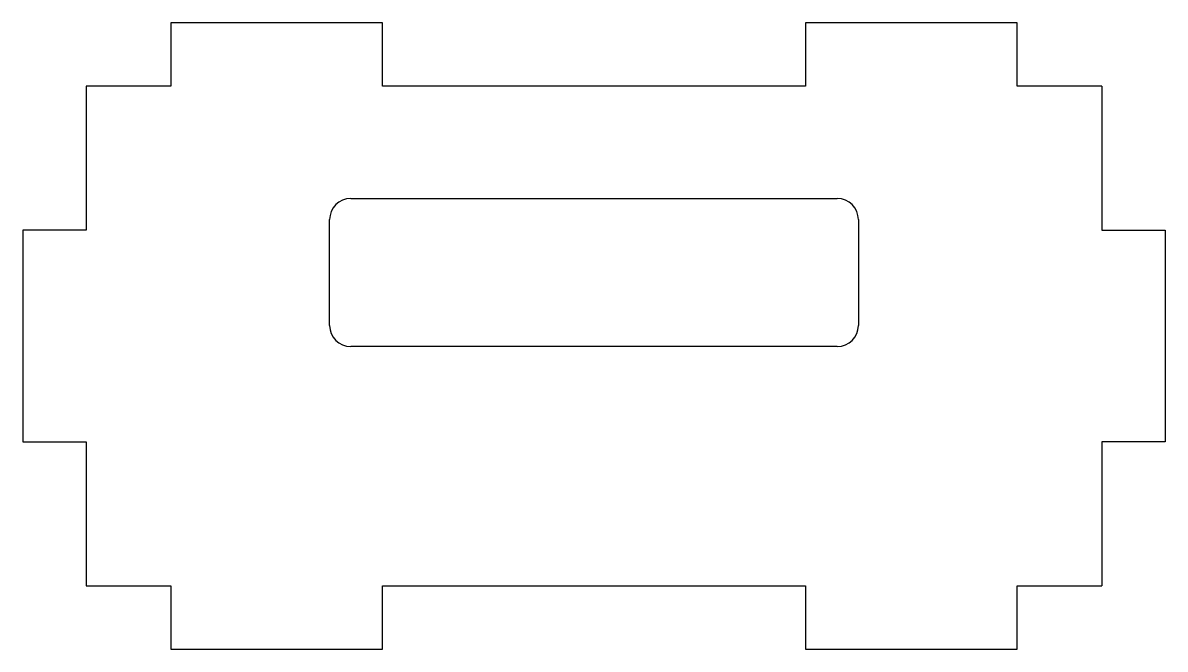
# Model space of a CAD drawing. Extents: x 0 to 54, y 3 to 32.6.
import ezdxf

# ---------------------------------------------------------------- set-up
doc = ezdxf.new("R2010")
doc.units = 0
doc.layers.get('0').update_dxf_attribs({"linetype": 'continuous'})

# ---------------------------------------------------------------- blocks, each defined once
blk = doc.blocks.new('FILLET002')
at = {"color": 0}
for p, q in [((17, 32.6), (7, 32.6)), ((7, 32.6), (7, 29.6)), ((17, 29.6), (17, 32.6)), ((47, 32.6), (37, 32.6)), ((37, 32.6), (37, 29.6)), ((47, 29.6), (47, 32.6)), ((7, 29.6), (3, 29.6)), ((3, 29.6), (3, 22.8)), ((37, 29.6), (17, 29.6)), ((51, 29.6), (47, 29.6)), ((51, 29.6), (51, 22.8)), ((15.5, 24.3), (38.5, 24.3)), ((14.5, 18.3), (14.5, 23.3)), ((39.5, 23.3), (39.5, 18.3)), ((3, 22.8), (0, 22.8)), ((0, 22.8), (0, 12.8)), ((51, 22.8), (54, 22.8)), ((54, 22.8), (54, 12.8)), ((38.5, 17.3), (15.5, 17.3)), ((0, 12.8), (3, 12.8)), ((3, 12.8), (3, 6)), ((51, 12.8), (51, 6)), ((54, 12.8), (51, 12.8)), ((3, 6), (7, 6)), ((7, 6), (7, 3)), ((17, 3), (17, 6)), ((17, 6), (37, 6)), ((37, 6), (37, 3)), ((47, 3), (47, 6)), ((47, 6), (51, 6)), ((7, 3), (17, 3)), ((37, 3), (47, 3))]:
    blk.add_line(p, q, dxfattribs=at)
for centre, start, end in [((15.5, 23.3), 90, 180), ((38.5, 23.3), 0, 90), ((15.5, 18.3), -180, -90), ((38.5, 18.3), -90, 0)]:
    blk.add_arc(centre, 1, start, end, dxfattribs=at)

msp = doc.modelspace()

# ---------------------------------------------------------------- block references
at = {"color": 0}
msp.add_blockref('FILLET002', (0, 0), dxfattribs=at)

doc.saveas('drawing.dxf')
